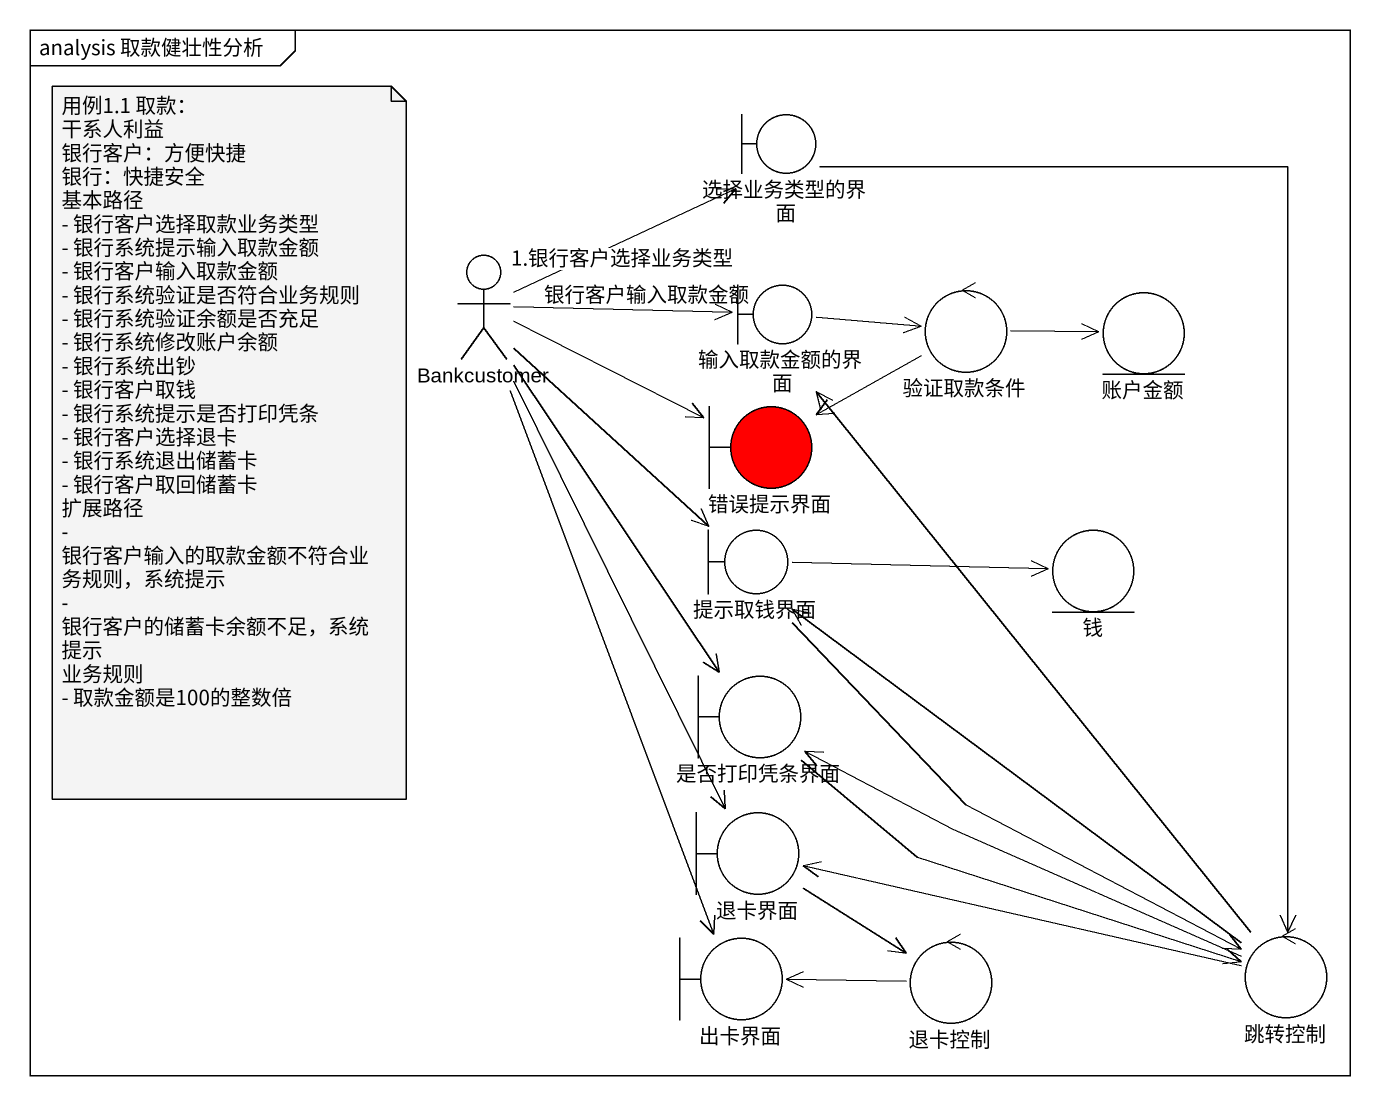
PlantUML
@startuml
mainframe analysis 取款健壮性分析
boundary 选择业务类型的界面
actor Bankcustomer
boundary 输入取款金额的界面
control 验证取款条件
entity 账户金额
boundary 错误提示界面 #FF0000
boundary 提示取钱界面
entity 钱
boundary 是否打印凭条界面
boundary 退卡界面
boundary 出卡界面
control 退卡控制
control 跳转控制
选择业务类型的界面 --> 跳转控制
Bankcustomer -right-> 选择业务类型的界面 : 1.银行客户选择业务类型
Bankcustomer -right-> 输入取款金额的界面 : 银行客户输入取款金额
Bankcustomer -right-> 错误提示界面
Bankcustomer --> 提示取钱界面
Bankcustomer --> 是否打印凭条界面
Bankcustomer --> 退卡界面
Bankcustomer --> 出卡界面
输入取款金额的界面 -right-> 验证取款条件
验证取款条件 -right-> 账户金额
验证取款条件 -left-> 错误提示界面
提示取钱界面 -right-> 钱
提示取钱界面 --> 跳转控制
是否打印凭条界面 -right-> 跳转控制
退卡界面 --> 退卡控制
退卡控制 -left-> 出卡界面
跳转控制 -up-> 输入取款金额的界面
跳转控制 -up-> 提示取钱界面
跳转控制 -left-> 是否打印凭条界面
跳转控制 -left-> 退卡界面
note as N1
  用例1.1 取款：
  干系人利益
  银行客户：方便快捷
  银行：快捷安全
  基本路径
  - 银行客户选择取款业务类型
  - 银行系统提示输入取款金额
  - 银行客户输入取款金额
  - 银行系统验证是否符合业务规则
  - 银行系统验证余额是否充足
  - 银行系统修改账户余额
  - 银行系统出钞
  - 银行客户取钱
  - 银行系统提示是否打印凭条
  - 银行客户选择退卡
  - 银行系统退出储蓄卡
  - 银行客户取回储蓄卡
  扩展路径
  - 银行客户输入的取款金额不符合业务规则，系统提示
  - 银行客户的储蓄卡余额不足，系统提示
  业务规则
  - 取款金额是100的整数倍
end note
@enduml
